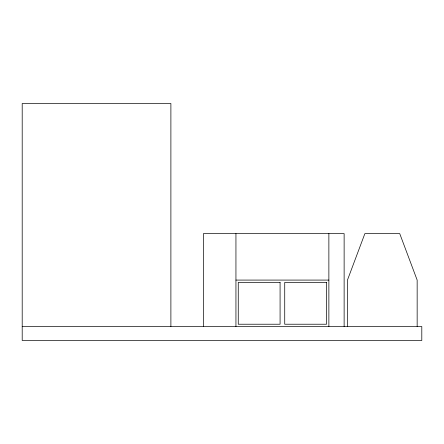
<?xml version="1.0" encoding="UTF-8"?>
<svg xmlns="http://www.w3.org/2000/svg" width="444" height="444" viewBox="0 0 444 444"><rect width="100%" height="100%" fill="white"/><g stroke="black" fill="none" stroke-linecap="round" stroke-linejoin="round"><path stroke-width="0.67" d="M235.942 280.081L328.871 280.081M22.2 326.545L421.8 326.545L421.8 340.487L22.2 340.487L22.2 103.513L170.89 103.513L170.89 326.545M417.155 326.545L417.155 280.081L399.728 233.616L364.879 233.616L347.458 280.081L347.458 326.545M344.128 326.545L344.128 233.616L203.413 233.616L203.413 326.545M328.871 233.616L328.871 326.545M235.942 233.616L235.942 326.545M280.081 282.406L238.262 282.406L238.262 324.225L280.081 324.225L280.081 282.406M326.545 282.406L284.726 282.406L284.726 324.225L326.545 324.225L326.545 282.406"/></g></svg>
